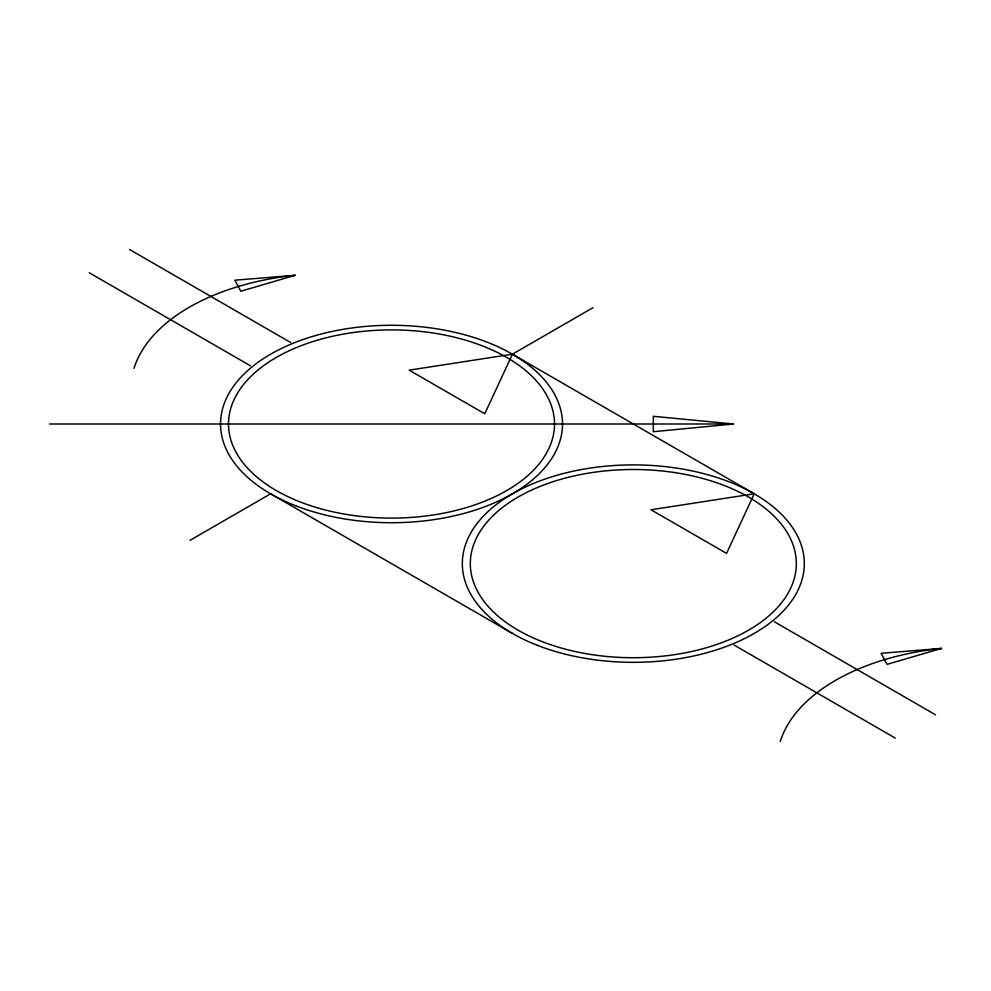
<?xml version="1.0" encoding="UTF-8"?>
<svg xmlns="http://www.w3.org/2000/svg" width="991" height="991" viewBox="0 0 991 991"><rect width="100%" height="100%" fill="white"/><g stroke="black" fill="none" stroke-linecap="round" stroke-linejoin="round"><path stroke-width="1.49" d="M754.225 493.803L726.564 553.399L651 509.77L754.225 493.803L512.421 354.196L409.196 370.163L484.76 413.792L512.421 354.196L593.027 307.668M190.012 540.343L270.617 493.803L512.421 633.41M295.182 275.312L240.825 291.218L234.83 280.18L295.182 275.312A199.476 115.167 0 0 0 133.983 368.392M941.45 648.436L887.094 664.342L881.098 653.304L941.45 648.436A199.476 115.167 0 0 0 780.251 741.503M733.476 423.999L653.329 431.717L653.329 416.294L733.476 423.999L49.55 423.999M129.561 249.497L290.759 342.564M774.38 621.778L935.578 714.845M89.264 272.76L250.463 365.828M734.071 645.042L895.269 738.109M537.481 645.364A170.985 98.716 0 0 0 803.874 570.655A170.985 98.716 0 0 0 558.614 474.813A170.985 98.716 0 0 0 537.481 645.364M295.677 505.757A170.985 98.716 0 0 0 562.058 431.048A170.985 98.716 0 0 0 316.81 335.206A170.985 98.716 0 0 0 295.677 505.757M541.953 641.549A163.007 94.108 0 0 0 795.909 570.32A163.007 94.108 0 0 0 562.095 478.963A163.007 94.108 0 0 0 541.953 641.549M310.01 505.497A163.007 94.108 0 0 0 554.514 423.999A163.007 94.108 0 0 0 310.01 342.502A163.007 94.108 0 0 0 310.01 505.497"/></g></svg>
